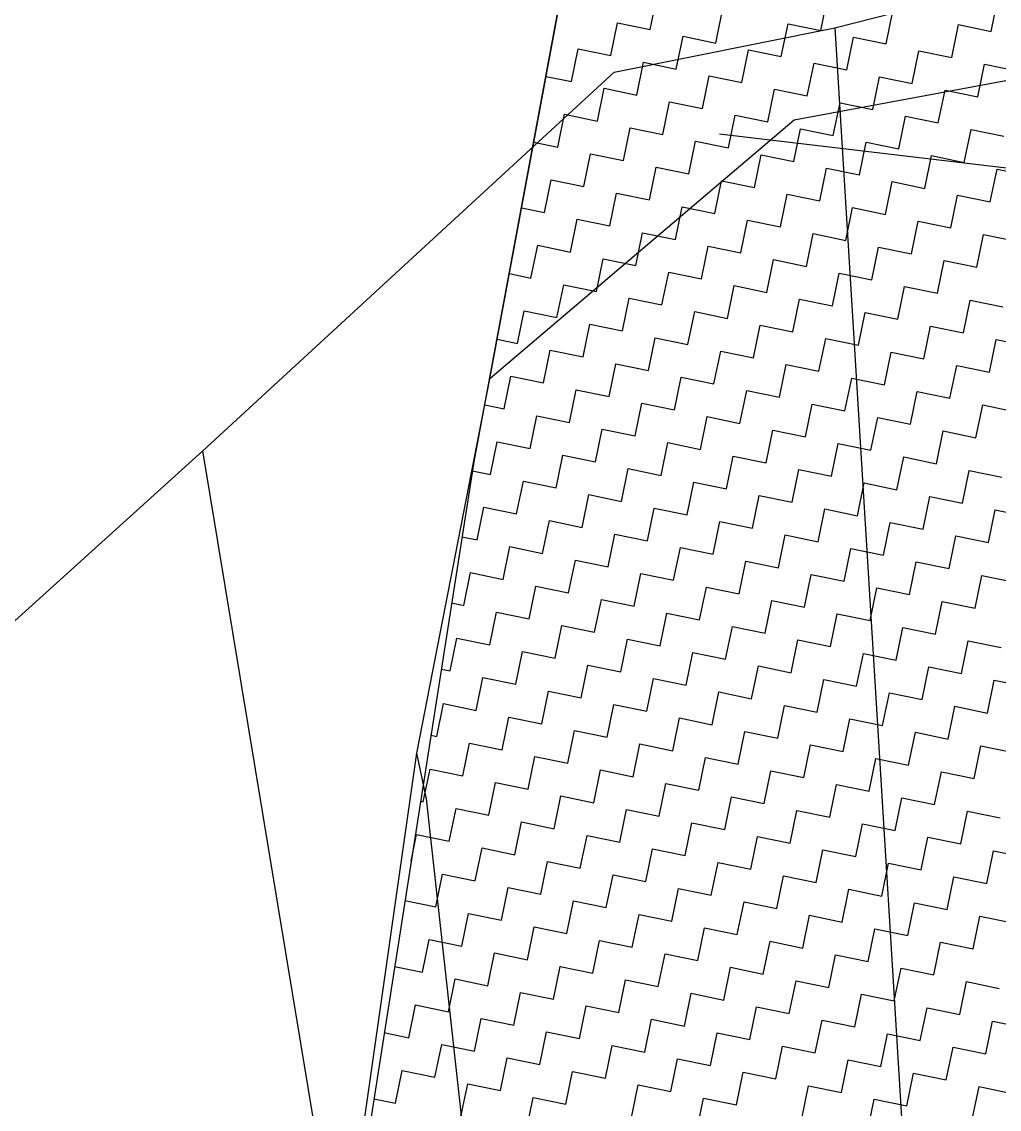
# Model space of a CAD drawing. Header units: metres. Extents: x 288063 to 291905, y 2022918 to 2025523.
# Drawn here: x 288853.7 to 288922.6, y 2023559.9 to 2023636.6 of the extents above; entities that cross this region are included whole.
import ezdxf

# ---------------------------------------------------------------- set-up
doc = ezdxf.new("R2010")
doc.units = ezdxf.units.M
doc.header["$MEASUREMENT"] = 0
for name, color, linetype in [('OFF', 1, 'Continuous'), ('POLY_HATCH', 12, 'Continuous'), ('POLY_PARCEL', 6, 'Continuous')]:
    doc.layers.add(name, color=color, linetype=linetype)

msp = doc.modelspace()

# ---------------------------------------------------------------- linework, layer by layer
msp.add_lwpolyline([(288948.276, 2023623.266), (288902.864, 2023628.642)])
at = {"layer": 'OFF'}
for p, q in [((288886.664, 2023611.382), (288915.43, 2023765.99)), ((288881.529, 2023584.995), (288886.664, 2023611.382)), ((288861.389, 2023444.161), (288881.529, 2023584.995))]:
    msp.add_line(p, q, dxfattribs=at)
at = {"layer": 'POLY_HATCH'}
for p, q in [((288908.437, 2023728.406), (288885.527, 2023605.539)), ((288885.527, 2023605.539), (288873.371, 2023527.949))]:
    msp.add_line(p, q, dxfattribs=at)
at = {"layer": 'POLY_HATCH', "linetype": 'Continuous'}
for p, q in [((288897.976, 2023636.009), (288898.451, 2023638.317)), ((288909.99, 2023635.945), (288910.465, 2023638.253)), ((288922.004, 2023635.881), (288922.478, 2023638.189)), ((288902.592, 2023635.06), (288903.067, 2023637.368)), ((288914.606, 2023634.996), (288915.08, 2023637.304)), ((288895.194, 2023634.175), (288895.669, 2023636.483)), ((288895.669, 2023636.483), (288897.976, 2023636.009)), ((288907.208, 2023634.112), (288907.682, 2023636.419)), ((288907.682, 2023636.419), (288909.99, 2023635.945)), ((288919.222, 2023634.048), (288919.696, 2023636.356)), ((288919.696, 2023636.356), (288922.004, 2023635.881)), ((288899.81, 2023633.227), (288900.284, 2023635.535)), ((288900.284, 2023635.535), (288902.592, 2023635.06)), ((288911.824, 2023633.163), (288912.298, 2023635.471)), ((288912.298, 2023635.471), (288914.606, 2023634.996)), ((288892.412, 2023632.342), (288892.886, 2023634.65)), ((288892.886, 2023634.65), (288895.194, 2023634.175)), ((288904.426, 2023632.278), (288904.9, 2023634.586)), ((288904.9, 2023634.586), (288907.208, 2023634.112)), ((288916.44, 2023632.214), (288916.914, 2023634.522)), ((288916.914, 2023634.522), (288919.222, 2023634.048)), ((288897.028, 2023631.393), (288897.502, 2023633.701)), ((288897.502, 2023633.701), (288899.81, 2023633.227)), ((288909.042, 2023631.329), (288909.516, 2023633.637)), ((288909.516, 2023633.637), (288911.824, 2023633.163)), ((288921.055, 2023631.266), (288921.53, 2023633.573)), ((288921.53, 2023633.573), (288923.838, 2023633.099)), ((288890.632, 2023632.708), (288892.412, 2023632.342)), ((288901.644, 2023630.444), (288902.118, 2023632.752)), ((288902.118, 2023632.752), (288904.426, 2023632.278)), ((288913.657, 2023630.381), (288914.132, 2023632.689)), ((288914.132, 2023632.689), (288916.44, 2023632.214)), ((288894.246, 2023629.56), (288894.72, 2023631.867)), ((288894.72, 2023631.867), (288897.028, 2023631.393)), ((288906.259, 2023629.496), (288906.734, 2023631.804)), ((288906.734, 2023631.804), (288909.042, 2023631.329)), ((288918.273, 2023629.432), (288918.747, 2023631.74)), ((288918.747, 2023631.74), (288921.055, 2023631.266)), ((288898.861, 2023628.611), (288899.336, 2023630.919)), ((288899.336, 2023630.919), (288901.644, 2023630.444)), ((288910.875, 2023628.547), (288911.349, 2023630.855)), ((288911.349, 2023630.855), (288913.657, 2023630.381)), ((288891.463, 2023627.726), (288891.938, 2023630.034)), ((288891.938, 2023630.034), (288894.246, 2023629.56)), ((288903.477, 2023627.662), (288903.951, 2023629.97)), ((288903.951, 2023629.97), (288906.259, 2023629.496)), ((288915.491, 2023627.598), (288915.965, 2023629.906)), ((288915.965, 2023629.906), (288918.273, 2023629.432)), ((288896.079, 2023626.777), (288896.553, 2023629.085)), ((288896.553, 2023629.085), (288898.861, 2023628.611)), ((288908.093, 2023626.714), (288908.567, 2023629.021)), ((288908.567, 2023629.021), (288910.875, 2023628.547)), ((288920.107, 2023626.65), (288920.581, 2023628.958)), ((288920.581, 2023628.958), (288922.889, 2023628.483)), ((288889.77, 2023628.074), (288891.463, 2023627.726)), ((288900.695, 2023625.829), (288901.169, 2023628.137)), ((288901.169, 2023628.137), (288903.477, 2023627.662)), ((288912.709, 2023625.765), (288913.183, 2023628.073)), ((288913.183, 2023628.073), (288915.491, 2023627.598)), ((288893.297, 2023624.944), (288893.771, 2023627.252)), ((288893.771, 2023627.252), (288896.079, 2023626.777)), ((288905.311, 2023624.88), (288905.785, 2023627.188)), ((288905.785, 2023627.188), (288908.093, 2023626.714)), ((288917.324, 2023624.816), (288917.799, 2023627.124)), ((288917.799, 2023627.124), (288920.107, 2023626.65)), ((288897.913, 2023623.995), (288898.387, 2023626.303)), ((288898.387, 2023626.303), (288900.695, 2023625.829)), ((288909.926, 2023623.931), (288910.401, 2023626.239)), ((288910.401, 2023626.239), (288912.709, 2023625.765)), ((288921.94, 2023623.867), (288922.415, 2023626.175)), ((288922.415, 2023626.175), (288924.722, 2023625.701)), ((288890.515, 2023623.11), (288890.989, 2023625.418)), ((288890.989, 2023625.418), (288893.297, 2023624.944)), ((288902.528, 2023623.046), (288903.003, 2023625.354)), ((288903.003, 2023625.354), (288905.311, 2023624.88)), ((288914.542, 2023622.983), (288915.017, 2023625.291)), ((288915.017, 2023625.291), (288917.324, 2023624.816)), ((288895.13, 2023622.162), (288895.605, 2023624.469)), ((288895.605, 2023624.469), (288897.913, 2023623.995)), ((288907.144, 2023622.098), (288907.619, 2023624.406)), ((288907.619, 2023624.406), (288909.926, 2023623.931)), ((288919.158, 2023622.034), (288919.632, 2023624.342)), ((288919.632, 2023624.342), (288921.94, 2023623.867)), ((288888.908, 2023623.441), (288890.515, 2023623.11)), ((288899.746, 2023621.213), (288900.221, 2023623.521)), ((288900.221, 2023623.521), (288902.528, 2023623.046)), ((288911.76, 2023621.149), (288912.234, 2023623.457)), ((288912.234, 2023623.457), (288914.542, 2023622.983)), ((288892.348, 2023620.328), (288892.822, 2023622.636)), ((288892.822, 2023622.636), (288895.13, 2023622.162)), ((288904.362, 2023620.264), (288904.836, 2023622.572)), ((288904.836, 2023622.572), (288907.144, 2023622.098)), ((288916.376, 2023620.2), (288916.85, 2023622.508)), ((288916.85, 2023622.508), (288919.158, 2023622.034)), ((288896.964, 2023619.379), (288897.438, 2023621.687)), ((288897.438, 2023621.687), (288899.746, 2023621.213)), ((288908.978, 2023619.315), (288909.452, 2023621.623)), ((288909.452, 2023621.623), (288911.76, 2023621.149)), ((288920.992, 2023619.252), (288921.466, 2023621.56)), ((288921.466, 2023621.56), (288923.774, 2023621.085)), ((288889.566, 2023618.494), (288890.04, 2023620.802)), ((288890.04, 2023620.802), (288892.348, 2023620.328)), ((288901.58, 2023618.431), (288902.054, 2023620.739)), ((288902.054, 2023620.739), (288904.362, 2023620.264)), ((288913.594, 2023618.367), (288914.068, 2023620.675)), ((288914.068, 2023620.675), (288916.376, 2023620.2)), ((288894.182, 2023617.546), (288894.656, 2023619.854)), ((288894.656, 2023619.854), (288896.964, 2023619.379)), ((288906.196, 2023617.482), (288906.67, 2023619.79)), ((288906.67, 2023619.79), (288908.978, 2023619.315)), ((288918.209, 2023617.418), (288918.684, 2023619.726)), ((288918.684, 2023619.726), (288920.992, 2023619.252)), ((288888.045, 2023618.807), (288889.566, 2023618.494)), ((288898.797, 2023616.597), (288899.272, 2023618.905)), ((288899.272, 2023618.905), (288901.58, 2023618.431)), ((288910.811, 2023616.533), (288911.286, 2023618.841)), ((288911.286, 2023618.841), (288913.594, 2023618.367)), ((288891.399, 2023615.712), (288891.874, 2023618.02)), ((288891.874, 2023618.02), (288894.182, 2023617.546)), ((288903.413, 2023615.648), (288903.888, 2023617.956)), ((288903.888, 2023617.956), (288906.196, 2023617.482)), ((288915.427, 2023615.585), (288915.901, 2023617.892)), ((288915.901, 2023617.892), (288918.209, 2023617.418)), ((288896.015, 2023614.764), (288896.49, 2023617.071)), ((288896.49, 2023617.071), (288898.797, 2023616.597)), ((288908.029, 2023614.7), (288908.503, 2023617.008)), ((288908.503, 2023617.008), (288910.811, 2023616.533)), ((288920.043, 2023614.636), (288920.517, 2023616.944)), ((288920.517, 2023616.944), (288922.825, 2023616.469)), ((288888.617, 2023613.879), (288889.092, 2023616.187)), ((288889.092, 2023616.187), (288891.399, 2023615.712)), ((288900.631, 2023613.815), (288901.105, 2023616.123)), ((288901.105, 2023616.123), (288903.413, 2023615.648)), ((288912.645, 2023613.751), (288913.119, 2023616.059)), ((288913.119, 2023616.059), (288915.427, 2023615.585)), ((288893.233, 2023612.93), (288893.707, 2023615.238)), ((288893.707, 2023615.238), (288896.015, 2023614.764)), ((288905.247, 2023612.866), (288905.721, 2023615.174)), ((288905.721, 2023615.174), (288908.029, 2023614.7)), ((288917.261, 2023612.802), (288917.735, 2023615.11)), ((288917.735, 2023615.11), (288920.043, 2023614.636)), ((288887.183, 2023614.173), (288888.617, 2023613.879)), ((288897.849, 2023611.981), (288898.323, 2023614.289)), ((288898.323, 2023614.289), (288900.631, 2023613.815)), ((288909.863, 2023611.917), (288910.337, 2023614.225)), ((288910.337, 2023614.225), (288912.645, 2023613.751)), ((288921.876, 2023611.854), (288922.351, 2023614.162)), ((288922.351, 2023614.162), (288924.659, 2023613.687)), ((288890.451, 2023611.096), (288890.925, 2023613.404)), ((288890.925, 2023613.404), (288893.233, 2023612.93)), ((288902.465, 2023611.033), (288902.939, 2023613.34)), ((288902.939, 2023613.34), (288905.247, 2023612.866)), ((288914.478, 2023610.969), (288914.953, 2023613.277)), ((288914.953, 2023613.277), (288917.261, 2023612.802)), ((288895.067, 2023610.148), (288895.541, 2023612.456)), ((288895.541, 2023612.456), (288897.849, 2023611.981)), ((288907.08, 2023610.084), (288907.555, 2023612.392)), ((288907.555, 2023612.392), (288909.863, 2023611.917)), ((288919.094, 2023610.02), (288919.569, 2023612.328)), ((288919.569, 2023612.328), (288921.876, 2023611.854)), ((288887.669, 2023609.263), (288888.143, 2023611.571)), ((288888.143, 2023611.571), (288890.451, 2023611.096)), ((288899.682, 2023609.199), (288900.157, 2023611.507)), ((288900.157, 2023611.507), (288902.465, 2023611.033)), ((288911.696, 2023609.135), (288912.171, 2023611.443)), ((288912.171, 2023611.443), (288914.478, 2023610.969)), ((288892.284, 2023608.314), (288892.759, 2023610.622)), ((288892.759, 2023610.622), (288895.067, 2023610.148)), ((288904.298, 2023608.25), (288904.772, 2023610.558)), ((288904.772, 2023610.558), (288907.08, 2023610.084)), ((288916.312, 2023608.187), (288916.786, 2023610.494)), ((288916.786, 2023610.494), (288919.094, 2023610.02)), ((288886.306, 2023609.543), (288887.669, 2023609.263)), ((288896.9, 2023607.365), (288897.374, 2023609.673)), ((288897.374, 2023609.673), (288899.682, 2023609.199)), ((288908.914, 2023607.302), (288909.388, 2023609.61)), ((288909.388, 2023609.61), (288911.696, 2023609.135)), ((288920.928, 2023607.238), (288921.402, 2023609.546)), ((288921.402, 2023609.546), (288923.71, 2023609.071)), ((288889.502, 2023606.481), (288889.976, 2023608.789)), ((288889.976, 2023608.789), (288892.284, 2023608.314)), ((288901.516, 2023606.417), (288901.99, 2023608.725)), ((288901.99, 2023608.725), (288904.298, 2023608.25)), ((288913.53, 2023606.353), (288914.004, 2023608.661)), ((288914.004, 2023608.661), (288916.312, 2023608.187)), ((288894.118, 2023605.532), (288894.592, 2023607.84)), ((288894.592, 2023607.84), (288896.9, 2023607.365)), ((288906.132, 2023605.468), (288906.606, 2023607.776)), ((288906.606, 2023607.776), (288908.914, 2023607.302)), ((288918.146, 2023605.404), (288918.62, 2023607.712)), ((288918.62, 2023607.712), (288920.928, 2023607.238)), ((288886.72, 2023604.647), (288887.194, 2023606.955)), ((288887.194, 2023606.955), (288889.502, 2023606.481)), ((288898.734, 2023604.583), (288899.208, 2023606.891)), ((288899.208, 2023606.891), (288901.516, 2023606.417)), ((288910.747, 2023604.519), (288911.222, 2023606.827)), ((288911.222, 2023606.827), (288913.53, 2023606.353)), ((288891.336, 2023603.698), (288891.81, 2023606.006)), ((288891.81, 2023606.006), (288894.118, 2023605.532)), ((288903.349, 2023603.635), (288903.824, 2023605.942)), ((288903.824, 2023605.942), (288906.132, 2023605.468)), ((288915.363, 2023603.571), (288915.838, 2023605.879)), ((288915.838, 2023605.879), (288918.146, 2023605.404)), ((288885.429, 2023604.912), (288886.72, 2023604.647)), ((288895.951, 2023602.75), (288896.426, 2023605.058)), ((288896.426, 2023605.058), (288898.734, 2023604.583)), ((288907.965, 2023602.686), (288908.44, 2023604.994)), ((288908.44, 2023604.994), (288910.747, 2023604.519)), ((288919.979, 2023602.622), (288920.453, 2023604.93)), ((288920.453, 2023604.93), (288922.761, 2023604.456)), ((288888.553, 2023601.865), (288889.028, 2023604.173)), ((288889.028, 2023604.173), (288891.336, 2023603.698)), ((288900.567, 2023601.801), (288901.042, 2023604.109)), ((288901.042, 2023604.109), (288903.349, 2023603.635)), ((288912.581, 2023601.737), (288913.055, 2023604.045)), ((288913.055, 2023604.045), (288915.363, 2023603.571)), ((288893.169, 2023600.916), (288893.644, 2023603.224)), ((288893.644, 2023603.224), (288895.951, 2023602.75)), ((288905.183, 2023600.852), (288905.657, 2023603.16)), ((288905.657, 2023603.16), (288907.965, 2023602.686)), ((288917.197, 2023600.789), (288917.671, 2023603.096)), ((288917.671, 2023603.096), (288919.979, 2023602.622)), ((288885.771, 2023600.031), (288886.246, 2023602.339)), ((288886.246, 2023602.339), (288888.553, 2023601.865)), ((288897.785, 2023599.967), (288898.259, 2023602.275)), ((288898.259, 2023602.275), (288900.567, 2023601.801)), ((288909.799, 2023599.904), (288910.273, 2023602.212)), ((288910.273, 2023602.212), (288912.581, 2023601.737)), ((288921.813, 2023599.84), (288922.287, 2023602.148)), ((288922.287, 2023602.148), (288924.595, 2023601.673)), ((288890.387, 2023599.083), (288890.861, 2023601.39)), ((288890.861, 2023601.39), (288893.169, 2023600.916)), ((288902.401, 2023599.019), (288902.875, 2023601.327)), ((288902.875, 2023601.327), (288905.183, 2023600.852)), ((288914.415, 2023598.955), (288914.889, 2023601.263)), ((288914.889, 2023601.263), (288917.197, 2023600.789)), ((288884.699, 2023600.252), (288885.771, 2023600.031)), ((288895.003, 2023598.134), (288895.477, 2023600.442)), ((288895.477, 2023600.442), (288897.785, 2023599.967)), ((288907.017, 2023598.07), (288907.491, 2023600.378)), ((288907.491, 2023600.378), (288909.799, 2023599.904)), ((288919.03, 2023598.006), (288919.505, 2023600.314)), ((288919.505, 2023600.314), (288921.813, 2023599.84)), ((288887.605, 2023597.249), (288888.079, 2023599.557)), ((288888.079, 2023599.557), (288890.387, 2023599.083)), ((288899.619, 2023597.185), (288900.093, 2023599.493)), ((288900.093, 2023599.493), (288902.401, 2023599.019)), ((288911.632, 2023597.121), (288912.107, 2023599.429)), ((288912.107, 2023599.429), (288914.415, 2023598.955)), ((288892.221, 2023596.3), (288892.695, 2023598.608)), ((288892.695, 2023598.608), (288895.003, 2023598.134)), ((288904.234, 2023596.237), (288904.709, 2023598.544)), ((288904.709, 2023598.544), (288907.017, 2023598.07)), ((288916.248, 2023596.173), (288916.722, 2023598.481)), ((288916.722, 2023598.481), (288919.03, 2023598.006)), ((288884.823, 2023595.415), (288885.297, 2023597.723)), ((288885.297, 2023597.723), (288887.605, 2023597.249)), ((288896.836, 2023595.352), (288897.311, 2023597.66)), ((288897.311, 2023597.66), (288899.619, 2023597.185)), ((288908.85, 2023595.288), (288909.324, 2023597.596)), ((288909.324, 2023597.596), (288911.632, 2023597.121)), ((288920.864, 2023595.224), (288921.338, 2023597.532)), ((288921.338, 2023597.532), (288923.646, 2023597.058)), ((288889.438, 2023594.467), (288889.913, 2023596.775)), ((288889.913, 2023596.775), (288892.221, 2023596.3)), ((288901.452, 2023594.403), (288901.926, 2023596.711)), ((288901.926, 2023596.711), (288904.234, 2023596.237)), ((288913.466, 2023594.339), (288913.94, 2023596.647)), ((288913.94, 2023596.647), (288916.248, 2023596.173)), ((288883.968, 2023595.591), (288884.823, 2023595.415)), ((288894.054, 2023593.518), (288894.528, 2023595.826)), ((288894.528, 2023595.826), (288896.836, 2023595.352)), ((288906.068, 2023593.454), (288906.542, 2023595.762)), ((288906.542, 2023595.762), (288908.85, 2023595.288)), ((288918.082, 2023593.391), (288918.556, 2023595.698)), ((288918.556, 2023595.698), (288920.864, 2023595.224)), ((288886.656, 2023592.633), (288887.13, 2023594.941)), ((288887.13, 2023594.941), (288889.438, 2023594.467)), ((288898.67, 2023592.569), (288899.144, 2023594.877)), ((288899.144, 2023594.877), (288901.452, 2023594.403)), ((288910.684, 2023592.506), (288911.158, 2023594.814)), ((288911.158, 2023594.814), (288913.466, 2023594.339)), ((288891.272, 2023591.685), (288891.746, 2023593.992)), ((288891.746, 2023593.992), (288894.054, 2023593.518)), ((288903.286, 2023591.621), (288903.76, 2023593.929)), ((288903.76, 2023593.929), (288906.068, 2023593.454)), ((288915.299, 2023591.557), (288915.774, 2023593.865)), ((288915.774, 2023593.865), (288918.082, 2023593.391)), ((288883.874, 2023590.8), (288884.348, 2023593.108)), ((288884.348, 2023593.108), (288886.656, 2023592.633)), ((288895.888, 2023590.736), (288896.362, 2023593.044)), ((288896.362, 2023593.044), (288898.67, 2023592.569)), ((288907.901, 2023590.672), (288908.376, 2023592.98)), ((288908.376, 2023592.98), (288910.684, 2023592.506)), ((288919.915, 2023590.608), (288920.39, 2023592.916)), ((288920.39, 2023592.916), (288922.698, 2023592.442)), ((288888.49, 2023589.851), (288888.964, 2023592.159)), ((288888.964, 2023592.159), (288891.272, 2023591.685)), ((288900.503, 2023589.787), (288900.978, 2023592.095)), ((288900.978, 2023592.095), (288903.286, 2023591.621)), ((288912.517, 2023589.723), (288912.992, 2023592.031)), ((288912.992, 2023592.031), (288915.299, 2023591.557)), ((288883.238, 2023590.93), (288883.874, 2023590.8)), ((288893.105, 2023588.902), (288893.58, 2023591.21)), ((288893.58, 2023591.21), (288895.888, 2023590.736)), ((288905.119, 2023588.839), (288905.594, 2023591.146)), ((288905.594, 2023591.146), (288907.901, 2023590.672)), ((288917.133, 2023588.775), (288917.607, 2023591.083)), ((288917.607, 2023591.083), (288919.915, 2023590.608)), ((288885.707, 2023588.017), (288886.182, 2023590.325)), ((288886.182, 2023590.325), (288888.49, 2023589.851)), ((288897.721, 2023587.954), (288898.196, 2023590.262)), ((288898.196, 2023590.262), (288900.503, 2023589.787)), ((288909.735, 2023587.89), (288910.209, 2023590.198)), ((288910.209, 2023590.198), (288912.517, 2023589.723)), ((288921.749, 2023587.826), (288922.223, 2023590.134)), ((288922.223, 2023590.134), (288924.531, 2023589.66)), ((288890.323, 2023587.069), (288890.798, 2023589.377)), ((288890.798, 2023589.377), (288893.105, 2023588.902)), ((288902.337, 2023587.005), (288902.811, 2023589.313)), ((288902.811, 2023589.313), (288905.119, 2023588.839)), ((288882.925, 2023586.184), (288883.4, 2023588.492)), ((288883.4, 2023588.492), (288885.707, 2023588.017)), ((288914.351, 2023586.941), (288914.825, 2023589.249)), ((288914.825, 2023589.249), (288917.133, 2023588.775)), ((288894.939, 2023586.12), (288895.413, 2023588.428)), ((288895.413, 2023588.428), (288897.721, 2023587.954)), ((288906.953, 2023586.056), (288907.427, 2023588.364)), ((288907.427, 2023588.364), (288909.735, 2023587.89)), ((288918.967, 2023585.993), (288919.441, 2023588.3)), ((288919.441, 2023588.3), (288921.749, 2023587.826)), ((288887.541, 2023585.235), (288888.015, 2023587.543)), ((288888.015, 2023587.543), (288890.323, 2023587.069)), ((288899.555, 2023585.171), (288900.029, 2023587.479)), ((288900.029, 2023587.479), (288902.337, 2023587.005)), ((288911.569, 2023585.108), (288912.043, 2023587.416)), ((288912.043, 2023587.416), (288914.351, 2023586.941)), ((288882.508, 2023586.27), (288882.925, 2023586.184)), ((288892.157, 2023584.287), (288892.631, 2023586.594)), ((288892.631, 2023586.594), (288894.939, 2023586.12)), ((288904.171, 2023584.223), (288904.645, 2023586.531)), ((288904.645, 2023586.531), (288906.953, 2023586.056)), ((288916.184, 2023584.159), (288916.659, 2023586.467)), ((288916.659, 2023586.467), (288918.967, 2023585.993)), ((288884.759, 2023583.402), (288885.233, 2023585.71)), ((288885.233, 2023585.71), (288887.541, 2023585.235)), ((288896.773, 2023583.338), (288897.247, 2023585.646)), ((288897.247, 2023585.646), (288899.555, 2023585.171)), ((288908.786, 2023583.274), (288909.261, 2023585.582)), ((288909.261, 2023585.582), (288911.569, 2023585.108)), ((288920.8, 2023583.21), (288921.274, 2023585.518)), ((288921.274, 2023585.518), (288923.582, 2023585.044)), ((288889.375, 2023582.453), (288889.849, 2023584.761)), ((288889.849, 2023584.761), (288892.157, 2023584.287)), ((288901.388, 2023582.389), (288901.863, 2023584.697)), ((288901.863, 2023584.697), (288904.171, 2023584.223)), ((288913.402, 2023582.325), (288913.876, 2023584.633)), ((288913.876, 2023584.633), (288916.184, 2023584.159)), ((288881.976, 2023581.568), (288882.451, 2023583.876)), ((288882.451, 2023583.876), (288884.759, 2023583.402)), ((288893.99, 2023581.504), (288894.465, 2023583.812)), ((288894.465, 2023583.812), (288896.773, 2023583.338)), ((288906.004, 2023581.441), (288906.478, 2023583.748)), ((288906.478, 2023583.748), (288908.786, 2023583.274)), ((288918.018, 2023581.377), (288918.492, 2023583.685)), ((288918.492, 2023583.685), (288920.8, 2023583.21)), ((288886.592, 2023580.619), (288887.067, 2023582.927)), ((288887.067, 2023582.927), (288889.375, 2023582.453)), ((288898.606, 2023580.556), (288899.08, 2023582.864)), ((288899.08, 2023582.864), (288901.388, 2023582.389)), ((288910.62, 2023580.492), (288911.094, 2023582.8)), ((288911.094, 2023582.8), (288913.402, 2023582.325)), ((288881.778, 2023581.609), (288881.976, 2023581.568)), ((288891.208, 2023579.671), (288891.682, 2023581.979)), ((288891.682, 2023581.979), (288893.99, 2023581.504)), ((288903.222, 2023579.607), (288903.696, 2023581.915)), ((288903.696, 2023581.915), (288906.004, 2023581.441)), ((288915.236, 2023579.543), (288915.71, 2023581.851)), ((288915.71, 2023581.851), (288918.018, 2023581.377)), ((288883.81, 2023578.786), (288884.284, 2023581.094)), ((288884.284, 2023581.094), (288886.592, 2023580.619)), ((288895.824, 2023578.722), (288896.298, 2023581.03)), ((288896.298, 2023581.03), (288898.606, 2023580.556)), ((288907.838, 2023578.658), (288908.312, 2023580.966)), ((288908.312, 2023580.966), (288910.62, 2023580.492)), ((288919.851, 2023578.594), (288920.326, 2023580.902)), ((288920.326, 2023580.902), (288922.634, 2023580.428)), ((288888.426, 2023577.837), (288888.9, 2023580.145)), ((288888.9, 2023580.145), (288891.208, 2023579.671)), ((288900.44, 2023577.773), (288900.914, 2023580.081)), ((288900.914, 2023580.081), (288903.222, 2023579.607)), ((288912.453, 2023577.71), (288912.928, 2023580.018)), ((288912.928, 2023580.018), (288915.236, 2023579.543)), ((288881.114, 2023577.372), (288881.502, 2023579.26)), ((288881.502, 2023579.26), (288883.81, 2023578.786)), ((288893.042, 2023576.889), (288893.516, 2023579.196)), ((288893.516, 2023579.196), (288895.824, 2023578.722)), ((288905.055, 2023576.825), (288905.53, 2023579.133)), ((288905.53, 2023579.133), (288907.838, 2023578.658)), ((288917.069, 2023576.761), (288917.544, 2023579.069)), ((288917.544, 2023579.069), (288919.851, 2023578.594)), ((288885.644, 2023576.004), (288886.118, 2023578.312)), ((288886.118, 2023578.312), (288888.426, 2023577.837)), ((288897.657, 2023575.94), (288898.132, 2023578.248)), ((288898.132, 2023578.248), (288900.44, 2023577.773)), ((288909.671, 2023575.876), (288910.146, 2023578.184)), ((288910.146, 2023578.184), (288912.453, 2023577.71)), ((288921.685, 2023575.812), (288922.159, 2023578.12)), ((288922.159, 2023578.12), (288924.467, 2023577.646)), ((288890.259, 2023575.055), (288890.734, 2023577.363)), ((288890.734, 2023577.363), (288893.042, 2023576.889)), ((288902.273, 2023574.991), (288902.748, 2023577.299)), ((288902.748, 2023577.299), (288905.055, 2023576.825)), ((288914.287, 2023574.927), (288914.761, 2023577.235)), ((288914.761, 2023577.235), (288917.069, 2023576.761)), ((288882.861, 2023574.17), (288883.336, 2023576.478)), ((288883.336, 2023576.478), (288885.644, 2023576.004)), ((288894.875, 2023574.106), (288895.35, 2023576.414)), ((288895.35, 2023576.414), (288897.657, 2023575.94)), ((288906.889, 2023574.043), (288907.363, 2023576.35)), ((288907.363, 2023576.35), (288909.671, 2023575.876)), ((288918.903, 2023573.979), (288919.377, 2023576.287)), ((288919.377, 2023576.287), (288921.685, 2023575.812)), ((288887.477, 2023573.221), (288887.951, 2023575.529)), ((288887.951, 2023575.529), (288890.259, 2023575.055)), ((288899.491, 2023573.158), (288899.965, 2023575.466)), ((288899.965, 2023575.466), (288902.273, 2023574.991)), ((288911.505, 2023573.094), (288911.979, 2023575.402)), ((288911.979, 2023575.402), (288914.287, 2023574.927)), ((288880.683, 2023574.618), (288882.861, 2023574.17)), ((288892.093, 2023572.273), (288892.567, 2023574.581)), ((288892.567, 2023574.581), (288894.875, 2023574.106)), ((288904.107, 2023572.209), (288904.581, 2023574.517)), ((288904.581, 2023574.517), (288906.889, 2023574.043)), ((288916.121, 2023572.145), (288916.595, 2023574.453)), ((288916.595, 2023574.453), (288918.903, 2023573.979)), ((288884.695, 2023571.388), (288885.169, 2023573.696)), ((288885.169, 2023573.696), (288887.477, 2023573.221)), ((288896.709, 2023571.324), (288897.183, 2023573.632)), ((288897.183, 2023573.632), (288899.491, 2023573.158)), ((288908.723, 2023571.26), (288909.197, 2023573.568)), ((288909.197, 2023573.568), (288911.505, 2023573.094)), ((288920.736, 2023571.196), (288921.211, 2023573.504)), ((288921.211, 2023573.504), (288923.519, 2023573.03)), ((288889.311, 2023570.439), (288889.785, 2023572.747)), ((288889.785, 2023572.747), (288892.093, 2023572.273)), ((288901.325, 2023570.375), (288901.799, 2023572.683)), ((288901.799, 2023572.683), (288904.107, 2023572.209)), ((288913.338, 2023570.312), (288913.813, 2023572.619)), ((288913.813, 2023572.619), (288916.121, 2023572.145)), ((288881.913, 2023569.554), (288882.387, 2023571.862)), ((288882.387, 2023571.862), (288884.695, 2023571.388)), ((288893.926, 2023569.491), (288894.401, 2023571.798)), ((288894.401, 2023571.798), (288896.709, 2023571.324)), ((288905.94, 2023569.427), (288906.415, 2023571.735)), ((288906.415, 2023571.735), (288908.723, 2023571.26)), ((288917.954, 2023569.363), (288918.428, 2023571.671)), ((288918.428, 2023571.671), (288920.736, 2023571.196)), ((288886.528, 2023568.606), (288887.003, 2023570.914)), ((288887.003, 2023570.914), (288889.311, 2023570.439)), ((288898.542, 2023568.542), (288899.017, 2023570.85)), ((288899.017, 2023570.85), (288901.325, 2023570.375)), ((288910.556, 2023568.478), (288911.03, 2023570.786)), ((288911.03, 2023570.786), (288913.338, 2023570.312)), ((288879.952, 2023569.957), (288881.913, 2023569.554)), ((288891.144, 2023567.657), (288891.619, 2023569.965)), ((288891.619, 2023569.965), (288893.926, 2023569.491)), ((288903.158, 2023567.593), (288903.632, 2023569.901)), ((288903.632, 2023569.901), (288905.94, 2023569.427)), ((288915.172, 2023567.529), (288915.646, 2023569.837)), ((288915.646, 2023569.837), (288917.954, 2023569.363)), ((288883.746, 2023566.772), (288884.221, 2023569.08)), ((288884.221, 2023569.08), (288886.528, 2023568.606)), ((288895.76, 2023566.708), (288896.234, 2023569.016)), ((288896.234, 2023569.016), (288898.542, 2023568.542)), ((288907.774, 2023566.644), (288908.248, 2023568.952)), ((288908.248, 2023568.952), (288910.556, 2023568.478)), ((288919.788, 2023566.581), (288920.262, 2023568.889)), ((288920.262, 2023568.889), (288922.57, 2023568.414)), ((288888.362, 2023565.823), (288888.836, 2023568.131)), ((288888.836, 2023568.131), (288891.144, 2023567.657)), ((288900.376, 2023565.76), (288900.85, 2023568.067)), ((288900.85, 2023568.067), (288903.158, 2023567.593)), ((288912.39, 2023565.696), (288912.864, 2023568.004)), ((288912.864, 2023568.004), (288915.172, 2023567.529)), ((288880.964, 2023564.939), (288881.438, 2023567.246)), ((288881.438, 2023567.246), (288883.746, 2023566.772)), ((288892.978, 2023564.875), (288893.452, 2023567.183)), ((288893.452, 2023567.183), (288895.76, 2023566.708)), ((288904.992, 2023564.811), (288905.466, 2023567.119)), ((288905.466, 2023567.119), (288907.774, 2023566.644)), ((288917.005, 2023564.747), (288917.48, 2023567.055)), ((288917.48, 2023567.055), (288919.788, 2023566.581)), ((288885.58, 2023563.99), (288886.054, 2023566.298)), ((288886.054, 2023566.298), (288888.362, 2023565.823)), ((288897.594, 2023563.926), (288898.068, 2023566.234)), ((288898.068, 2023566.234), (288900.376, 2023565.76)), ((288909.607, 2023563.862), (288910.082, 2023566.17)), ((288910.082, 2023566.17), (288912.39, 2023565.696)), ((288921.621, 2023563.798), (288922.096, 2023566.106)), ((288922.096, 2023566.106), (288924.403, 2023565.632)), ((288879.222, 2023565.297), (288880.964, 2023564.939)), ((288890.196, 2023563.041), (288890.67, 2023565.349)), ((288890.67, 2023565.349), (288892.978, 2023564.875)), ((288902.209, 2023562.977), (288902.684, 2023565.285)), ((288902.684, 2023565.285), (288904.992, 2023564.811)), ((288914.223, 2023562.914), (288914.698, 2023565.221)), ((288914.698, 2023565.221), (288917.005, 2023564.747)), ((288882.798, 2023562.156), (288883.272, 2023564.464)), ((288883.272, 2023564.464), (288885.58, 2023563.99)), ((288894.811, 2023562.092), (288895.286, 2023564.4)), ((288895.286, 2023564.4), (288897.594, 2023563.926)), ((288906.825, 2023562.029), (288907.3, 2023564.337)), ((288907.3, 2023564.337), (288909.607, 2023563.862)), ((288918.839, 2023561.965), (288919.313, 2023564.273)), ((288919.313, 2023564.273), (288921.621, 2023563.798)), ((288887.413, 2023561.208), (288887.888, 2023563.516)), ((288887.888, 2023563.516), (288890.196, 2023563.041)), ((288899.427, 2023561.144), (288899.901, 2023563.452)), ((288899.901, 2023563.452), (288902.209, 2023562.977)), ((288911.441, 2023561.08), (288911.915, 2023563.388)), ((288911.915, 2023563.388), (288914.223, 2023562.914)), ((288880.015, 2023560.323), (288880.49, 2023562.631)), ((288880.49, 2023562.631), (288882.798, 2023562.156)), ((288892.029, 2023560.259), (288892.503, 2023562.567)), ((288892.503, 2023562.567), (288894.811, 2023562.092)), ((288904.043, 2023560.195), (288904.517, 2023562.503)), ((288904.517, 2023562.503), (288906.825, 2023562.029)), ((288916.057, 2023560.131), (288916.531, 2023562.439)), ((288916.531, 2023562.439), (288918.839, 2023561.965)), ((288884.631, 2023559.374), (288885.105, 2023561.682)), ((288885.105, 2023561.682), (288887.413, 2023561.208)), ((288896.645, 2023559.31), (288897.119, 2023561.618)), ((288897.119, 2023561.618), (288899.427, 2023561.144)), ((288908.659, 2023559.246), (288909.133, 2023561.554)), ((288909.133, 2023561.554), (288911.441, 2023561.08)), ((288920.673, 2023559.183), (288921.147, 2023561.491)), ((288921.147, 2023561.491), (288923.455, 2023561.016)), ((288878.492, 2023560.636), (288880.015, 2023560.323)), ((288889.247, 2023558.425), (288889.721, 2023560.733)), ((288889.721, 2023560.733), (288892.029, 2023560.259)), ((288901.261, 2023558.362), (288901.735, 2023560.669)), ((288901.735, 2023560.669), (288904.043, 2023560.195)), ((288913.275, 2023558.298), (288913.749, 2023560.606)), ((288913.749, 2023560.606), (288916.057, 2023560.131))]:
    msp.add_line(p, q, dxfattribs=at)
at = {"layer": 'POLY_PARCEL'}
for p, q in [((288910.971, 2023636.128), (288921.329, 2023638.774)), ((288895.427, 2023633.008), (288910.971, 2023636.128)), ((288910.971, 2023636.128), (288917.407, 2023531.114)), ((288866.429, 2023606.305), (288895.427, 2023633.008)), ((288926.862, 2023633.098), (288908.106, 2023629.632)), ((288908.106, 2023629.632), (288886.664, 2023611.382)), ((288866.429, 2023606.305), (288838.963, 2023581.467)), ((288878.787, 2023531.635), (288866.429, 2023606.305)), ((288882.193, 2023581.781), (288881.529, 2023584.995)), ((288888.962, 2023520.596), (288882.193, 2023581.781))]:
    msp.add_line(p, q, dxfattribs=at)

doc.saveas('drawing.dxf')
